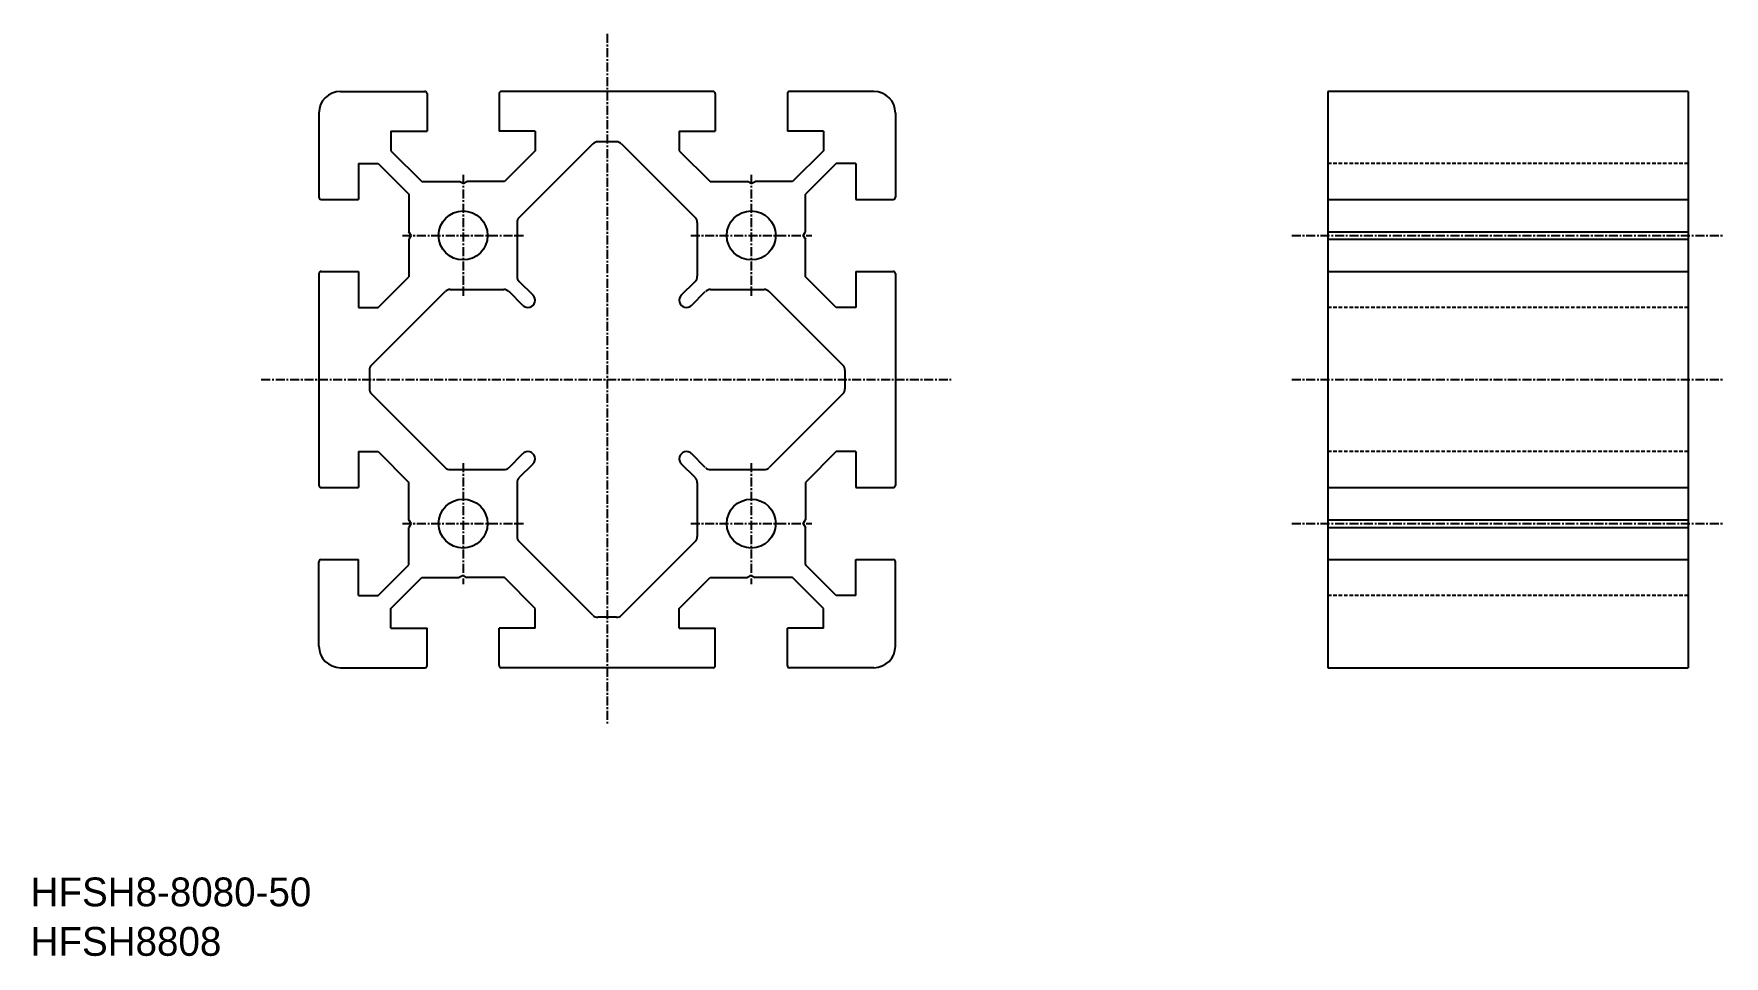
# Model space of a CAD drawing. Extents: x 0 to 235, y 0 to 128.
import ezdxf

# ---------------------------------------------------------------- set-up
doc = ezdxf.new("R2010")
doc.units = 0
doc.linetypes.add('CENTER', pattern=[2, 1.25, -0.25, 0.25, -0.25])
doc.linetypes.add('DASHED', pattern=[0.75, 0.5, -0.25])
doc.layers.get('0').update_dxf_attribs({"linetype": 'CONTINUOUS'})
doc.layers.add('CENTER', color=1, linetype='CENTER')

msp = doc.modelspace()

# ---------------------------------------------------------------- linework, layer by layer
at = {"color": 7, "linetype": 'CONTINUOUS'}
for p, q in [((43, 120), (54.7, 120)), ((55, 119.7), (55, 114.5)), ((65, 119.7), (65, 114.5)), ((94.7, 120), (65.3, 120)), ((95, 119.7), (95, 114.5)), ((105, 119.7), (105, 114.5)), ((117, 120), (105.3, 120)), ((180, 120), (180, 40)), ((230, 120), (180, 120)), ((230, 120), (230, 40)), ((40, 117), (40, 105.3)), ((120, 117), (120, 105.3)), ((50, 114.5), (50, 111.77)), ((50, 114.5), (55, 114.5)), ((70, 114.5), (65, 114.5)), ((78.01, 112.71), (67.79, 102.49)), ((70, 114.5), (70, 111.77)), ((81.28, 113), (78.72, 113)), ((81.99, 112.71), (92.21, 102.49)), ((90, 114.5), (95, 114.5)), ((90, 114.5), (90, 111.77)), ((110, 114.5), (105, 114.5)), ((110, 114.5), (110, 111.77)), ((50, 111.77), (54.27, 107.5)), ((70, 111.77), (65.73, 107.5)), ((90, 111.77), (94.27, 107.5)), ((110, 111.77), (105.73, 107.5)), ((45.5, 110), (48.23, 110)), ((45.5, 110), (45.5, 105)), ((48.23, 110), (52.5, 105.73)), ((111.77, 110), (107.5, 105.73)), ((114.5, 110), (111.77, 110)), ((114.5, 110), (114.5, 105)), ((52.5, 105.73), (52.5, 100.52)), ((54.27, 107.5), (59.48, 107.5)), ((60, 107.2), (59.48, 107.5)), ((60, 107.2), (60.52, 107.5)), ((65.73, 107.5), (60.52, 107.5)), ((94.27, 107.5), (99.48, 107.5)), ((100, 107.2), (99.48, 107.5)), ((100, 107.2), (100.52, 107.5)), ((105.73, 107.5), (100.52, 107.5)), ((107.5, 100.52), (107.5, 105.73)), ((40.3, 105), (45.5, 105)), ((114.5, 105), (119.7, 105)), ((180, 105), (230, 105)), ((67.5, 101.78), (67.5, 94.33)), ((92.5, 101.78), (92.5, 94.33)), ((52.8, 100), (52.5, 100.52)), ((52.8, 100), (52.5, 99.48)), ((52.5, 99.48), (52.5, 94.27)), ((107.2, 100), (107.5, 100.52)), ((107.2, 100), (107.5, 99.48)), ((107.5, 94.27), (107.5, 99.48)), ((180, 100.52), (230, 100.52)), ((180, 99.48), (230, 99.48)), ((40, 94.7), (40, 65.3)), ((40.3, 95), (45.5, 95)), ((45.5, 95), (45.5, 90)), ((48.23, 90), (52.5, 94.27)), ((111.77, 90), (107.5, 94.27)), ((114.5, 95), (114.5, 90)), ((114.5, 95), (119.7, 95)), ((120, 94.7), (120, 65.3)), ((180, 95), (230, 95)), ((47.29, 81.99), (57.51, 92.21)), ((58.22, 92.5), (65.67, 92.5)), ((68.29, 90.29), (66.38, 92.21)), ((69.71, 91.71), (67.79, 93.62)), ((90.29, 91.71), (92.21, 93.62)), ((91.71, 90.29), (93.62, 92.21)), ((94.33, 92.5), (101.78, 92.5)), ((112.71, 81.99), (102.49, 92.21)), ((45.5, 90), (48.23, 90)), ((114.5, 90), (111.77, 90)), ((47, 81.28), (47, 78.72)), ((113, 81.28), (113, 78.72)), ((47.29, 78.01), (57.51, 67.79)), ((112.71, 78.01), (102.49, 67.79)), ((45.5, 70), (45.5, 65)), ((45.5, 70), (48.23, 70)), ((48.23, 70), (52.5, 65.73)), ((66.38, 67.79), (68.29, 69.71)), ((67.79, 66.38), (69.71, 68.29)), ((92.21, 66.38), (90.29, 68.29)), ((93.62, 67.79), (91.71, 69.71)), ((111.77, 70), (107.5, 65.73)), ((114.5, 70), (111.77, 70)), ((114.5, 70), (114.5, 65)), ((52.5, 60.52), (52.5, 65.73)), ((58.22, 67.5), (65.67, 67.5)), ((94.33, 67.5), (101.78, 67.5)), ((107.5, 65.73), (107.5, 60.52)), ((40.3, 65), (45.5, 65)), ((67.5, 65.67), (67.5, 58.22)), ((92.5, 65.67), (92.5, 58.22)), ((114.5, 65), (119.7, 65)), ((180, 65), (230, 65)), ((52.8, 60), (52.5, 60.52)), ((52.8, 60), (52.5, 59.48)), ((52.5, 54.27), (52.5, 59.48)), ((107.2, 60), (107.5, 60.52)), ((107.2, 60), (107.5, 59.48)), ((107.5, 54.39), (107.5, 59.48)), ((180, 60.52), (230, 60.52)), ((180, 59.48), (230, 59.48)), ((78.01, 47.29), (67.79, 57.51)), ((81.99, 47.29), (92.21, 57.51)), ((40, 43), (40, 54.7)), ((40.3, 55), (45.5, 55)), ((45.5, 50), (45.5, 55)), ((48.23, 50), (52.5, 54.27)), ((111.77, 50), (107.59, 54.18)), ((114.5, 50), (114.5, 55)), ((114.5, 55), (119.7, 55)), ((120, 43), (120, 54.7)), ((180, 55), (230, 55)), ((50, 48.23), (54.27, 52.5)), ((54.27, 52.5), (59.48, 52.5)), ((60, 52.8), (59.48, 52.5)), ((60, 52.8), (60.52, 52.5)), ((65.73, 52.5), (60.52, 52.5)), ((70, 48.23), (65.73, 52.5)), ((90, 48.23), (94.27, 52.5)), ((94.27, 52.5), (99.48, 52.5)), ((100, 52.8), (99.48, 52.5)), ((100, 52.8), (100.52, 52.5)), ((105.73, 52.5), (100.52, 52.5)), ((110, 48.23), (105.73, 52.5)), ((45.5, 50), (48.23, 50)), ((114.5, 50), (111.77, 50)), ((50, 45.5), (50, 48.23)), ((70, 45.5), (70, 48.23)), ((81.28, 47), (78.72, 47)), ((90, 45.5), (90, 48.23)), ((110, 45.5), (110, 48.23)), ((50, 45.5), (55, 45.5)), ((55, 40.3), (55, 45.5)), ((70, 45.5), (65, 45.5)), ((65, 40.3), (65, 45.5)), ((90, 45.5), (95, 45.5)), ((95, 40.3), (95, 45.5)), ((110, 45.5), (105, 45.5)), ((105, 40.3), (105, 45.5)), ((43, 40), (54.7, 40)), ((94.7, 40), (65.3, 40)), ((117, 40), (105.3, 40)), ((180, 40), (230, 40))]:
    msp.add_line(p, q, dxfattribs=at)
at = {"color": 3, "linetype": 'DASHED'}
for p, q in [((230, 110), (180, 110)), ((230, 90), (180, 90)), ((230, 70), (180, 70)), ((230, 50), (180, 50))]:
    msp.add_line(p, q, dxfattribs=at)
at = {"color": 7, "linetype": 'CONTINUOUS'}
for centre in [(60, 100), (100, 100), (60, 60), (100, 60)]:
    msp.add_circle(centre, 3.4, dxfattribs=at)
for centre, radius, start, end in [((43, 117), 3, 90, 180), ((54.7, 119.7), 0.3, 0, 90), ((65.3, 119.7), 0.3, 90, 180), ((94.7, 119.7), 0.3, 0, 90), ((105.3, 119.7), 0.3, 90, 180), ((117, 117), 3, 360, 90), ((78.72, 112), 1, 90, 135), ((81.28, 112), 1, 45, 90), ((40.3, 105.3), 0.3, 180, 270), ((119.7, 105.3), 0.3, 270.0003, 0), ((68.5, 101.78), 1, 135, 180), ((91.5, 101.78), 1, 0, 45), ((40.3, 94.7), 0.3, 90, 180), ((68.5, 94.33), 1, 180, 225), ((91.5, 94.33), 1, 315, 0), ((119.7, 94.7), 0.3, 0, 90.0001), ((58.22, 91.5), 1, 90, 135), ((65.67, 91.5), 1, 45, 90), ((69, 91), 1, 225, 45.0656), ((91, 91), 1, 135, 315.0001), ((94.33, 91.5), 1, 90, 135), ((101.78, 91.5), 1, 45, 90), ((48, 81.28), 1, 135, 180), ((112, 81.28), 1, 0, 45), ((48, 78.72), 1, 180, 225), ((112, 78.72), 1, 315, 0), ((69, 69), 1, 314.9999, 135), ((91, 69), 1, 45, 225.0656), ((58.22, 68.5), 1, 225, 270), ((65.67, 68.5), 1, 270, 315), ((68.5, 65.67), 1, 135, 180), ((91.5, 65.67), 1, 0, 45), ((94.33, 68.5), 1, 225, 270), ((101.78, 68.5), 1, 270, 315), ((40.3, 65.3), 0.3, 180, 270), ((119.7, 65.3), 0.3, 269.9999, 0), ((68.5, 58.22), 1, 180, 225), ((91.5, 58.22), 1, 315, 0), ((40.3, 54.7), 0.3, 90, 180), ((107.8, 54.39), 0.3, 180, 225.0001), ((119.7, 54.7), 0.3, 0, 89.9995), ((78.72, 48), 1, 225, 270), ((81.28, 48), 1, 270, 315), ((43, 43), 3, 180, 270), ((117, 43), 3, 270, 0), ((54.7, 40.3), 0.3, 270, 0), ((65.3, 40.3), 0.3, 180, 270), ((94.7, 40.3), 0.3, 270, 0), ((105.3, 40.3), 0.3, 180, 270)]:
    msp.add_arc(centre, radius, start, end, dxfattribs=at)
at = {"layer": 'CENTER', "color": 1, "linetype": 'CENTER'}
for p, q in [((80, 128), (80, 32)), ((60, 108.4), (60, 91.6)), ((100, 108.4), (100, 91.6)), ((51.6, 100), (68.4, 100)), ((91.6, 100), (108.4, 100)), ((175, 100), (235, 100)), ((32, 80), (128, 80)), ((175, 80), (235, 80)), ((60, 68.4), (60, 51.6)), ((100, 68.4), (100, 51.6)), ((51.6, 60), (68.4, 60)), ((91.6, 60), (108.4, 60)), ((175, 60), (235, 60))]:
    msp.add_line(p, q, dxfattribs=at)

# ---------------------------------------------------------------- texts
at = {"color": 7, "linetype": 'CONTINUOUS'}
for s, p in [('HFSH8-8080-50', (0, 6.87)), ('HFSH8808', (0, 0))]:
    msp.add_text(s, height=4, dxfattribs=at).set_placement(p)

doc.saveas('drawing.dxf')
